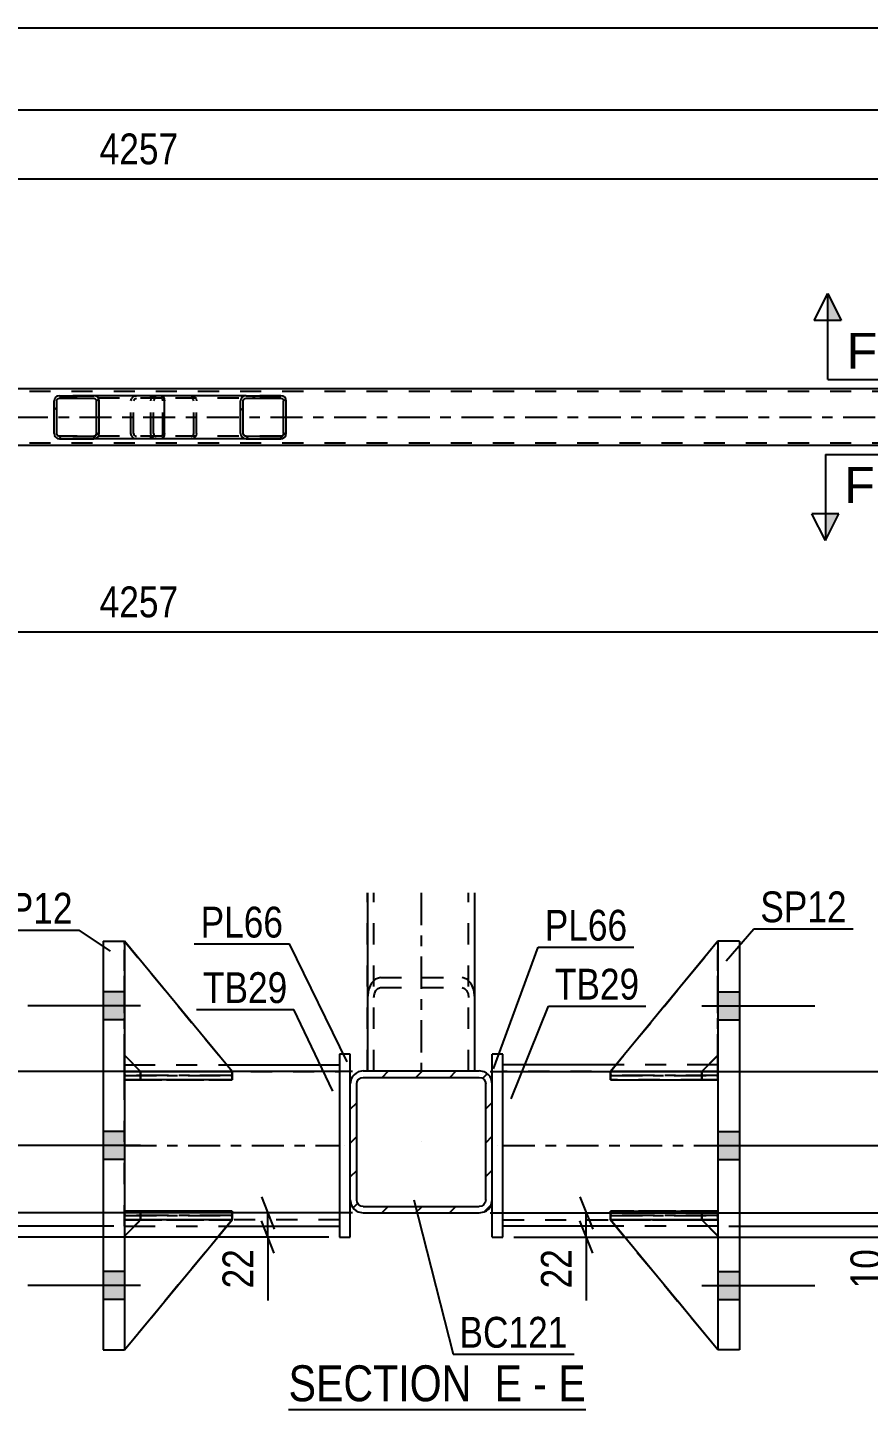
# Model space of a CAD drawing. Header units: millimetres. Extents: x 0 to 841, y 0 to 594.
# Drawn here: x 229.7 to 307.9, y 145.5 to 273.9 of the extents above; entities that cross this region are included whole.
import ezdxf

# ---------------------------------------------------------------- set-up
doc = ezdxf.new("R2010")
doc.units = ezdxf.units.MM
doc.linetypes.add('DXK_LINE_DOT2', pattern=[3.9198, 1.9599, -1.9599])
doc.linetypes.add('DXK_LINE_DOT3', pattern=[5.9187, 2.979, -0.9799, 0.9799, -0.9799])
doc.styles.add('Arial', font='ARIAL.TTF', dxfattribs={"height": 0.2})
doc.styles.add('Arial Narrow', font='ARIALN.TTF', dxfattribs={"height": 0.2})

# ---------------------------------------------------------------- blocks, each defined once
blk = doc.blocks.new('Unknown-404166562-19 - 1454')
at = {"color": 6, "linetype": 'Continuous'}
blk.add_line((253.95, 145.47), (281.59, 145.47), dxfattribs=at)
at = {"color": 0, "linetype": 'Continuous'}
for points in [[(272.06, 146.22), (272.06, 149.72), (253.95, 149.72), (253.95, 146.22)], [(275.66, 146.22), (275.66, 149.72), (273.11, 149.72), (273.11, 146.22)], [(277.99, 146.22), (277.99, 149.72), (276.71, 149.72), (276.71, 146.22)], [(281.59, 146.22), (281.59, 149.72), (279.04, 149.72), (279.04, 146.22)]]:
    blk.add_wipeout(points, dxfattribs=at)
at = {"color": 7, "linetype": 'Continuous', "style": 'Arial Narrow'}
for s, p in [('SECTION ', (253.95, 146.22)), ('E', (273.11, 146.22)), ('E', (279.04, 146.22)), ('-', (276.71, 146.22))]:
    blk.add_text(s, height=3.34, dxfattribs=at).set_placement(p)
blk = doc.blocks.new('Part-404166562-1601 - 1454')
at = {"color": 2, "linetype": 'Continuous'}
for p, q in [((293.89, 188.99), (283.89, 176.88)), ((293.89, 188.99), (293.89, 188.99)), ((292.4, 176.89), (293.89, 178.38)), ((285.13, 176.88), (283.89, 176.88)), ((283.89, 176.88), (283.89, 176.88))]:
    blk.add_line(p, q, dxfattribs=at)
at = {"color": 7, "linetype": 'DXK_LINE_DOT2'}
for p, q in [((293.89, 188.99), (283.89, 176.88)), ((293.89, 178.38), (293.89, 188.99)), ((292.39, 176.88), (293.89, 178.38)), ((292.39, 176.88), (283.89, 176.88)), ((292.39, 176.88), (285.13, 176.88)), ((292.39, 176.88), (292.4, 176.89)), ((292.39, 176.88), (292.39, 176.88))]:
    blk.add_line(p, q, dxfattribs=at)
at = {"color": 7, "linetype": 'DXK_LINE_DOT3'}
for p, q in [((293.89, 176.88), (293.89, 188.99)), ((283.89, 176.88), (293.89, 176.88))]:
    blk.add_line(p, q, dxfattribs=at)
blk = doc.blocks.new('Part-404166562-1537 - 1454')
at = {"color": 2, "linetype": 'Continuous'}
for p, q in [((261.29, 193.47), (261.29, 176.93)), ((271.29, 176.93), (271.29, 193.47))]:
    blk.add_line(p, q, dxfattribs=at)
at = {"color": 7, "linetype": 'DXK_LINE_DOT2'}
for p, q in [((261.89, 176.93), (261.89, 193.47)), ((270.69, 176.93), (270.69, 193.47)), ((261.29, 176.93), (271.29, 176.93)), ((261.29, 176.93), (261.38, 176.93))]:
    blk.add_line(p, q, dxfattribs=at)
at = {"color": 7, "linetype": 'DXK_LINE_DOT3'}
blk.add_line((266.29, 193.47), (266.29, 176.93), dxfattribs=at)
blk = doc.blocks.new('Part-404166562-1609 - 1454')
at = {"color": 2, "linetype": 'Continuous'}
for p, q in [((240.19, 163.08), (238.69, 161.58)), ((238.69, 150.99), (248.69, 163.08)), ((248.69, 163.08), (240.19, 163.08)), ((240.19, 163.08), (240.19, 163.08)), ((248.69, 163.08), (248.69, 163.08))]:
    blk.add_line(p, q, dxfattribs=at)
at = {"color": 7, "linetype": 'DXK_LINE_DOT2'}
for p, q in [((238.69, 161.58), (240.19, 163.08)), ((238.69, 150.99), (248.69, 163.08)), ((240.19, 163.08), (248.69, 163.08)), ((238.69, 161.58), (238.69, 150.99))]:
    blk.add_line(p, q, dxfattribs=at)
at = {"color": 7, "linetype": 'DXK_LINE_DOT3'}
for p, q in [((248.69, 163.08), (238.69, 163.08)), ((238.69, 163.08), (238.69, 150.99))]:
    blk.add_line(p, q, dxfattribs=at)
blk = doc.blocks.new('Part-404166562-1610 - 1454')
at = {"color": 7, "linetype": 'DXK_LINE_DOT2'}
for p, q in [((240.19, 163.08), (238.69, 161.58)), ((238.69, 150.99), (248.69, 163.08)), ((238.69, 161.58), (240.19, 163.08)), ((248.69, 163.08), (238.69, 150.99)), ((248.69, 163.08), (240.19, 163.08)), ((240.19, 163.08), (240.19, 163.08)), ((240.19, 163.08), (248.69, 163.08)), ((248.69, 163.08), (248.69, 163.08)), ((238.69, 161.58), (238.69, 150.99))]:
    blk.add_line(p, q, dxfattribs=at)
at = {"color": 7, "linetype": 'DXK_LINE_DOT3'}
for p, q in [((248.69, 163.08), (238.69, 163.08)), ((238.69, 163.08), (238.69, 150.99))]:
    blk.add_line(p, q, dxfattribs=at)
blk = doc.blocks.new('Part-404166562-1476 - 1454')
at = {"linetype": 'Continuous'}
h = blk.add_hatch(dxfattribs=at)
h.set_pattern_fill('', scale=0.7, style=0, pattern_type=0)
h.set_pattern_definition([(45, (272.1448, 163.8192), (-1.57154, 1.57154), [])])
h.paths.add_polyline_path([(271.69, 163.73), (272.14, 163.82), (272.53, 164.08), (272.79, 164.47), (272.89, 164.93), (272.89, 175.73), (272.79, 176.19), (272.53, 176.58), (272.14, 176.84), (271.69, 176.93), (260.89, 176.93), (260.43, 176.84), (260.04, 176.58), (259.78, 176.19), (259.69, 175.73), (259.69, 164.93), (259.78, 164.47), (260.04, 164.08), (260.43, 163.82), (260.89, 163.73)])
h.paths.add_polyline_path([(260.89, 164.33), (260.66, 164.37), (260.46, 164.5), (260.33, 164.7), (260.29, 164.93), (260.29, 175.73), (260.33, 175.96), (260.46, 176.15), (260.66, 176.28), (260.89, 176.33), (271.69, 176.33), (271.92, 176.28), (272.11, 176.15), (272.24, 175.96), (272.29, 175.73), (272.29, 164.93), (272.24, 164.7), (272.11, 164.5), (271.92, 164.37), (271.69, 164.33)])
at = {"color": 2, "linetype": 'Continuous'}
for p, q in [((259.78, 176.19), (259.69, 175.73)), ((260.33, 175.96), (260.46, 176.15)), ((260.89, 176.93), (260.43, 176.84)), ((260.46, 176.15), (260.66, 176.28)), ((260.66, 176.28), (260.89, 176.33)), ((260.89, 176.93), (271.69, 176.93)), ((260.89, 176.33), (271.69, 176.33)), ((272.14, 176.84), (271.69, 176.93)), ((271.69, 176.33), (271.92, 176.28)), ((271.92, 176.28), (272.11, 176.15)), ((272.11, 176.15), (272.24, 175.96)), ((272.89, 175.73), (272.79, 176.19)), ((259.69, 164.93), (259.69, 175.73)), ((260.29, 175.73), (260.33, 175.96)), ((260.29, 164.93), (260.29, 175.73)), ((272.24, 175.96), (272.29, 175.73)), ((272.29, 164.93), (272.29, 175.73)), ((272.89, 164.93), (272.89, 175.73)), ((259.69, 164.93), (259.78, 164.47)), ((260.33, 164.7), (260.29, 164.93)), ((260.46, 164.5), (260.33, 164.7)), ((260.66, 164.37), (260.46, 164.5)), ((272.11, 164.5), (271.92, 164.37)), ((272.24, 164.7), (272.11, 164.5)), ((272.29, 164.93), (272.24, 164.7)), ((272.79, 164.47), (272.89, 164.93)), ((260.43, 163.82), (260.89, 163.73)), ((260.89, 164.33), (260.66, 164.37)), ((260.89, 164.33), (271.69, 164.33)), ((260.89, 163.73), (271.69, 163.73)), ((271.92, 164.37), (271.69, 164.33)), ((271.69, 163.73), (272.14, 163.82))]:
    blk.add_line(p, q, dxfattribs=at)
at = {"color": 7, "linetype": 'DXK_LINE_DOT3'}
blk.add_line((266.29, 170.33), (266.29, 170.33), dxfattribs=at)
at = {"color": 2, "linetype": 'Continuous'}
for centre, start, end in [((260.89, 175.73), 112.5, 157.5), ((271.69, 175.73), 22.5, 67.5), ((260.89, 164.93), 202.5, 247.5), ((271.69, 164.93), 292.5, 337.5)]:
    blk.add_arc(centre, 1.2, start, end, dxfattribs=at)
blk = doc.blocks.new('Bolt-404166562-1477 - 1454')
at = {"linetype": 'Continuous'}
for points in [[(295.89, 181.69), (295.89, 184.29), (293.89, 184.29), (293.89, 181.69)], [(295.89, 181.69), (295.89, 184.29), (293.89, 184.29), (293.89, 181.69)], [(295.89, 181.69), (295.89, 184.29), (293.89, 184.29), (293.89, 181.69)], [(295.89, 168.69), (295.89, 171.29), (293.89, 171.29), (293.89, 168.69)], [(295.89, 168.69), (295.89, 171.29), (293.89, 171.29), (293.89, 168.69)], [(295.89, 155.69), (295.89, 158.29), (293.89, 158.29), (293.89, 155.69)], [(295.89, 155.69), (295.89, 158.29), (293.89, 158.29), (293.89, 155.69)], [(295.89, 155.69), (295.89, 158.29), (293.89, 158.29), (293.89, 155.69)]]:
    blk.add_hatch(color=1, dxfattribs=at).paths.add_polyline_path(points)
at = {"color": 1, "linetype": 'Continuous'}
for p, q in [((293.89, 184.29), (295.89, 184.29)), ((293.89, 184.29), (295.89, 184.29)), ((293.89, 184.29), (295.89, 184.29)), ((292.39, 182.99), (302.89, 182.99)), ((292.39, 182.99), (302.89, 182.99)), ((292.39, 182.99), (302.89, 182.99)), ((293.89, 181.69), (295.89, 181.69)), ((293.89, 181.69), (295.89, 181.69)), ((293.89, 181.69), (295.89, 181.69)), ((293.89, 171.29), (295.89, 171.29)), ((293.89, 171.29), (295.89, 171.29)), ((292.39, 169.99), (302.89, 169.99)), ((292.39, 169.99), (302.89, 169.99)), ((293.89, 168.69), (295.89, 168.69)), ((293.89, 168.69), (295.89, 168.69)), ((293.89, 158.29), (295.89, 158.29)), ((293.89, 158.29), (295.89, 158.29)), ((293.89, 158.29), (295.89, 158.29)), ((292.39, 156.99), (302.89, 156.99)), ((292.39, 156.99), (302.89, 156.99)), ((292.39, 156.99), (302.89, 156.99)), ((293.89, 155.69), (295.89, 155.69)), ((293.89, 155.69), (295.89, 155.69)), ((293.89, 155.69), (295.89, 155.69))]:
    blk.add_line(p, q, dxfattribs=at)
blk = doc.blocks.new('Part-404166562-1539 - 1454')
at = {"color": 7, "linetype": 'DXK_LINE_DOT2'}
for p, q in [((261.29, 176.93), (261.29, 193.47)), ((261.89, 176.93), (261.89, 193.47)), ((270.69, 176.93), (270.69, 193.47)), ((271.29, 176.93), (271.29, 193.47)), ((261.64, 185.06), (261.38, 184.46)), ((262.03, 185.46), (261.64, 185.06)), ((262.49, 185.6), (262.03, 185.46)), ((262.49, 185.6), (270.09, 185.6)), ((270.54, 185.46), (270.09, 185.6)), ((270.93, 185.06), (270.54, 185.46)), ((271.19, 184.46), (270.93, 185.06)), ((261.38, 184.46), (261.29, 183.74)), ((261.89, 183.74), (261.93, 184.1)), ((261.93, 184.1), (262.06, 184.4)), ((262.06, 184.4), (262.26, 184.6)), ((262.26, 184.6), (262.49, 184.67)), ((262.49, 184.67), (270.09, 184.67)), ((270.09, 184.67), (270.32, 184.6)), ((270.32, 184.6), (270.51, 184.4)), ((270.51, 184.4), (270.64, 184.1)), ((270.64, 184.1), (270.69, 183.74)), ((271.29, 183.74), (271.19, 184.46)), ((261.29, 176.93), (271.29, 176.93)), ((261.38, 176.93), (261.29, 176.93))]:
    blk.add_line(p, q, dxfattribs=at)
at = {"color": 7, "linetype": 'DXK_LINE_DOT3'}
blk.add_line((266.29, 193.47), (266.29, 177.85), dxfattribs=at)
blk = doc.blocks.new('Bolt-404166562-1489 - 1454')
at = {"linetype": 'Continuous'}
for points in [[(238.69, 181.69), (238.69, 184.29), (236.69, 184.29), (236.69, 181.69)], [(238.69, 181.69), (238.69, 184.29), (236.69, 184.29), (236.69, 181.69)], [(238.69, 181.69), (238.69, 184.29), (236.69, 184.29), (236.69, 181.69)], [(238.69, 168.69), (238.69, 171.29), (236.69, 171.29), (236.69, 168.69)], [(238.69, 168.69), (238.69, 171.29), (236.69, 171.29), (236.69, 168.69)], [(238.69, 155.69), (238.69, 158.29), (236.69, 158.29), (236.69, 155.69)], [(238.69, 155.69), (238.69, 158.29), (236.69, 158.29), (236.69, 155.69)], [(238.69, 155.69), (238.69, 158.29), (236.69, 158.29), (236.69, 155.69)]]:
    blk.add_hatch(color=1, dxfattribs=at).paths.add_polyline_path(points)
at = {"color": 1, "linetype": 'Continuous'}
for p, q in [((238.69, 184.29), (236.69, 184.29)), ((238.69, 184.29), (236.69, 184.29)), ((238.69, 184.29), (236.69, 184.29)), ((240.19, 182.99), (229.69, 182.99)), ((240.19, 182.99), (229.69, 182.99)), ((240.19, 182.99), (229.69, 182.99)), ((238.69, 181.69), (236.69, 181.69)), ((238.69, 181.69), (236.69, 181.69)), ((238.69, 181.69), (236.69, 181.69)), ((238.69, 171.29), (236.69, 171.29)), ((238.69, 171.29), (236.69, 171.29)), ((240.19, 169.99), (229.69, 169.99)), ((240.19, 169.99), (229.69, 169.99)), ((238.69, 168.69), (236.69, 168.69)), ((238.69, 168.69), (236.69, 168.69)), ((238.69, 158.29), (236.69, 158.29)), ((238.69, 158.29), (236.69, 158.29)), ((238.69, 158.29), (236.69, 158.29)), ((240.19, 156.99), (229.69, 156.99)), ((240.19, 156.99), (229.69, 156.99)), ((240.19, 156.99), (229.69, 156.99)), ((238.69, 155.69), (236.69, 155.69)), ((238.69, 155.69), (236.69, 155.69)), ((238.69, 155.69), (236.69, 155.69))]:
    blk.add_line(p, q, dxfattribs=at)
blk = doc.blocks.new('Part-404166562-1631 - 1454')
at = {"color": 2, "linetype": 'Continuous'}
for p, q in [((236.69, 188.99), (238.69, 188.99)), ((236.69, 188.99), (236.69, 150.99)), ((238.69, 188.99), (238.69, 150.99)), ((236.69, 150.99), (238.69, 150.99))]:
    blk.add_line(p, q, dxfattribs=at)
blk = doc.blocks.new('Part-404166562-1567 - 1454')
at = {"color": 2, "linetype": 'Continuous'}
for p, q in [((284.39, 177.49), (273.89, 177.49)), ((293.89, 177.49), (292.99, 177.49)), ((284.38, 162.49), (273.89, 162.49)), ((293.89, 162.49), (292.98, 162.49))]:
    blk.add_line(p, q, dxfattribs=at)
at = {"color": 7, "linetype": 'DXK_LINE_DOT2'}
for p, q in [((273.89, 162.49), (273.89, 177.49)), ((292.99, 177.49), (284.39, 177.49)), ((293.89, 177.49), (293.89, 162.49)), ((293.89, 176.89), (273.89, 176.89)), ((273.89, 163.09), (293.89, 163.09)), ((292.98, 162.49), (284.38, 162.49))]:
    blk.add_line(p, q, dxfattribs=at)
at = {"color": 7, "linetype": 'DXK_LINE_DOT3'}
blk.add_line((273.89, 169.99), (293.89, 169.99), dxfattribs=at)
blk = doc.blocks.new('Part-404166562-1582 - 1454')
at = {"color": 2, "linetype": 'Continuous'}
for p, q in [((273.89, 178.49), (272.89, 178.49)), ((272.89, 175.73), (272.89, 178.49)), ((273.89, 161.49), (273.89, 178.49)), ((272.89, 161.49), (272.89, 164.93)), ((272.89, 161.49), (273.89, 161.49))]:
    blk.add_line(p, q, dxfattribs=at)
at = {"color": 7, "linetype": 'DXK_LINE_DOT2'}
blk.add_line((272.89, 164.93), (272.89, 175.73), dxfattribs=at)
at = {"color": 7, "linetype": 'DXK_LINE_DOT3'}
blk.add_line((273.39, 169.99), (273.39, 169.99), dxfattribs=at)
blk = doc.blocks.new('Part-404166562-1587 - 1454')
at = {"color": 2, "linetype": 'Continuous'}
for p, q in [((259.69, 178.49), (258.69, 178.49)), ((258.69, 178.49), (258.69, 161.49)), ((259.69, 175.73), (259.69, 178.49)), ((259.69, 161.49), (259.69, 164.93)), ((258.69, 161.49), (259.69, 161.49))]:
    blk.add_line(p, q, dxfattribs=at)
at = {"color": 7, "linetype": 'DXK_LINE_DOT2'}
blk.add_line((259.69, 164.93), (259.69, 175.73), dxfattribs=at)
at = {"color": 7, "linetype": 'DXK_LINE_DOT3'}
blk.add_line((259.19, 169.99), (259.19, 169.99), dxfattribs=at)
blk = doc.blocks.new('Part-404166562-1592 - 1454')
at = {"color": 2, "linetype": 'Continuous'}
for p, q in [((238.69, 177.49), (239.58, 177.49)), ((248.18, 177.49), (258.69, 177.49)), ((238.69, 162.49), (239.59, 162.49)), ((248.2, 162.49), (258.69, 162.49))]:
    blk.add_line(p, q, dxfattribs=at)
at = {"color": 7, "linetype": 'DXK_LINE_DOT2'}
for p, q in [((238.69, 162.49), (238.69, 177.49)), ((239.58, 177.49), (248.18, 177.49)), ((258.69, 177.49), (258.69, 162.49)), ((238.69, 176.89), (258.69, 176.89)), ((258.69, 163.09), (238.69, 163.09)), ((239.59, 162.49), (248.2, 162.49))]:
    blk.add_line(p, q, dxfattribs=at)
at = {"color": 7, "linetype": 'DXK_LINE_DOT3'}
blk.add_line((238.69, 169.99), (258.69, 169.99), dxfattribs=at)
blk = doc.blocks.new('Part-404166562-1595 - 1454')
at = {"color": 2, "linetype": 'Continuous'}
for p, q in [((283.89, 163.08), (283.89, 163.08)), ((292.39, 163.08), (283.89, 163.08)), ((293.89, 150.99), (283.89, 163.08)), ((292.39, 163.08), (292.39, 163.08)), ((292.39, 163.08), (293.89, 161.58))]:
    blk.add_line(p, q, dxfattribs=at)
at = {"color": 7, "linetype": 'DXK_LINE_DOT2'}
for p, q in [((283.89, 163.08), (292.39, 163.08)), ((293.89, 150.99), (283.89, 163.08)), ((292.39, 163.08), (293.89, 161.58)), ((293.89, 161.58), (293.89, 150.99))]:
    blk.add_line(p, q, dxfattribs=at)
at = {"color": 7, "linetype": 'DXK_LINE_DOT3'}
for p, q in [((283.89, 163.08), (293.89, 163.08)), ((293.89, 163.08), (293.89, 150.99))]:
    blk.add_line(p, q, dxfattribs=at)
blk = doc.blocks.new('Part-404166562-1598 - 1454')
at = {"color": 7, "linetype": 'DXK_LINE_DOT2'}
for p, q in [((283.89, 163.08), (292.39, 163.08)), ((293.89, 150.99), (283.89, 163.08)), ((283.89, 163.08), (283.89, 163.08)), ((292.39, 163.08), (283.89, 163.08)), ((283.89, 163.08), (293.89, 150.99)), ((292.39, 163.08), (293.89, 161.58)), ((292.39, 163.08), (292.39, 163.08)), ((293.89, 161.58), (292.39, 163.08)), ((293.89, 161.58), (293.89, 150.99))]:
    blk.add_line(p, q, dxfattribs=at)
at = {"color": 7, "linetype": 'DXK_LINE_DOT3'}
for p, q in [((283.89, 163.08), (293.89, 163.08)), ((293.89, 163.08), (293.89, 150.99))]:
    blk.add_line(p, q, dxfattribs=at)
blk = doc.blocks.new('Part-404166562-1604 - 1454')
at = {"color": 7, "linetype": 'DXK_LINE_DOT2'}
for p, q in [((293.89, 188.99), (283.89, 176.88)), ((283.89, 176.88), (293.89, 188.99)), ((293.89, 178.38), (293.89, 188.99)), ((292.39, 176.88), (293.89, 178.38)), ((292.39, 176.88), (293.89, 178.38)), ((283.89, 176.88), (292.39, 176.88)), ((283.89, 176.88), (283.89, 176.88)), ((292.39, 176.88), (283.89, 176.88)), ((292.39, 176.88), (292.39, 176.88))]:
    blk.add_line(p, q, dxfattribs=at)
at = {"color": 7, "linetype": 'DXK_LINE_DOT3'}
for p, q in [((293.89, 176.88), (293.89, 188.99)), ((283.89, 176.88), (293.89, 176.88))]:
    blk.add_line(p, q, dxfattribs=at)
blk = doc.blocks.new('Part-404166562-1605 - 1454')
at = {"color": 7, "linetype": 'DXK_LINE_DOT2'}
for p, q in [((283.89, 163.09), (283.89, 163.89)), ((283.89, 163.89), (292.39, 163.89)), ((293.89, 163.89), (283.89, 163.89)), ((292.39, 163.09), (292.39, 163.89)), ((292.39, 163.89), (293.89, 163.89)), ((293.89, 163.09), (293.89, 163.89)), ((293.89, 163.09), (293.89, 163.89)), ((293.89, 163.89), (293.89, 163.89)), ((292.39, 163.09), (283.89, 163.09)), ((283.89, 163.09), (293.89, 163.09)), ((293.89, 163.09), (292.39, 163.09)), ((293.89, 163.09), (293.89, 163.09))]:
    blk.add_line(p, q, dxfattribs=at)
at = {"color": 7, "linetype": 'DXK_LINE_DOT3'}
for p, q in [((293.89, 163.49), (283.89, 163.49)), ((283.89, 163.49), (293.89, 163.49))]:
    blk.add_line(p, q, dxfattribs=at)
blk = doc.blocks.new('Part-404166562-1606 - 1454')
at = {"color": 7, "linetype": 'DXK_LINE_DOT2'}
for p, q in [((283.89, 176.09), (283.89, 176.89)), ((283.89, 176.89), (292.39, 176.89)), ((293.89, 176.89), (283.89, 176.89)), ((292.39, 176.09), (283.89, 176.09)), ((283.89, 176.09), (293.89, 176.09)), ((292.39, 176.09), (292.39, 176.89)), ((292.39, 176.89), (293.89, 176.89)), ((293.89, 176.09), (292.39, 176.09)), ((293.89, 176.09), (293.89, 176.89)), ((293.89, 176.09), (293.89, 176.89)), ((293.89, 176.89), (293.89, 176.89)), ((293.89, 176.09), (293.89, 176.09))]:
    blk.add_line(p, q, dxfattribs=at)
at = {"color": 7, "linetype": 'DXK_LINE_DOT3'}
for p, q in [((293.89, 176.49), (283.89, 176.49)), ((283.89, 176.49), (293.89, 176.49))]:
    blk.add_line(p, q, dxfattribs=at)
blk = doc.blocks.new('Part-404166562-1607 - 1454')
at = {"color": 2, "linetype": 'Continuous'}
for p, q in [((283.89, 163.89), (293.89, 163.89)), ((283.89, 163.89), (283.89, 163.09)), ((293.89, 163.89), (293.89, 163.89)), ((293.89, 163.09), (293.89, 163.89)), ((293.89, 163.09), (283.89, 163.09))]:
    blk.add_line(p, q, dxfattribs=at)
at = {"color": 7, "linetype": 'DXK_LINE_DOT2'}
for p, q in [((292.39, 163.89), (283.89, 163.89)), ((293.89, 163.89), (292.39, 163.89)), ((292.39, 163.89), (292.39, 163.09)), ((293.89, 163.89), (293.89, 163.89)), ((283.89, 163.09), (292.39, 163.09)), ((292.39, 163.09), (293.89, 163.09))]:
    blk.add_line(p, q, dxfattribs=at)
blk = doc.blocks.new('Part-404166562-1608 - 1454')
at = {"color": 2, "linetype": 'Continuous'}
for p, q in [((283.89, 176.89), (283.89, 176.89)), ((283.89, 176.89), (283.89, 176.09)), ((283.89, 176.09), (293.89, 176.09)), ((293.89, 176.89), (285.13, 176.89)), ((293.89, 176.89), (293.89, 176.89)), ((293.89, 176.89), (293.89, 176.09))]:
    blk.add_line(p, q, dxfattribs=at)
at = {"color": 7, "linetype": 'DXK_LINE_DOT2'}
for p, q in [((285.13, 176.89), (283.89, 176.89)), ((292.39, 176.89), (283.89, 176.89)), ((283.89, 176.09), (292.39, 176.09)), ((292.39, 176.89), (293.89, 176.89)), ((292.39, 176.89), (292.39, 176.09)), ((292.39, 176.09), (293.89, 176.09)), ((293.89, 176.89), (293.89, 176.89))]:
    blk.add_line(p, q, dxfattribs=at)
blk = doc.blocks.new('Part-404166562-1611 - 1454')
at = {"color": 2, "linetype": 'Continuous'}
for p, q in [((238.69, 188.99), (238.69, 188.99)), ((248.69, 176.88), (238.69, 188.99)), ((240.18, 176.89), (238.69, 178.38)), ((247.44, 176.88), (248.69, 176.88)), ((248.69, 176.88), (248.69, 176.88))]:
    blk.add_line(p, q, dxfattribs=at)
at = {"color": 7, "linetype": 'DXK_LINE_DOT2'}
for p, q in [((238.69, 188.99), (248.69, 176.88)), ((238.69, 188.99), (238.69, 188.99)), ((238.69, 178.38), (238.69, 188.99)), ((240.19, 176.88), (238.69, 178.38)), ((240.19, 176.88), (240.18, 176.89)), ((248.69, 176.88), (240.19, 176.88)), ((240.19, 176.88), (240.19, 176.88)), ((240.19, 176.88), (247.44, 176.88))]:
    blk.add_line(p, q, dxfattribs=at)
at = {"color": 7, "linetype": 'DXK_LINE_DOT3'}
for p, q in [((238.69, 176.88), (238.69, 188.99)), ((248.69, 176.88), (238.69, 176.88))]:
    blk.add_line(p, q, dxfattribs=at)
blk = doc.blocks.new('Part-404166562-1612 - 1454')
at = {"color": 7, "linetype": 'DXK_LINE_DOT2'}
for p, q in [((238.69, 178.38), (238.69, 188.99)), ((238.69, 188.99), (248.69, 176.88)), ((238.69, 188.99), (248.69, 176.88)), ((240.19, 176.88), (238.69, 178.38)), ((240.19, 176.88), (238.69, 178.38)), ((248.69, 176.88), (240.19, 176.88)), ((240.19, 176.88), (240.19, 176.88)), ((240.19, 176.88), (248.69, 176.88)), ((248.69, 176.88), (248.69, 176.88))]:
    blk.add_line(p, q, dxfattribs=at)
at = {"color": 7, "linetype": 'DXK_LINE_DOT3'}
for p, q in [((238.69, 176.88), (238.69, 188.99)), ((248.69, 176.88), (238.69, 176.88))]:
    blk.add_line(p, q, dxfattribs=at)
blk = doc.blocks.new('Part-404166562-1613 - 1454')
at = {"color": 7, "linetype": 'DXK_LINE_DOT2'}
for p, q in [((238.69, 163.89), (240.19, 163.89)), ((248.69, 163.89), (238.69, 163.89)), ((238.69, 163.89), (238.69, 163.89)), ((238.69, 163.89), (238.69, 163.09)), ((238.69, 163.89), (238.69, 163.09)), ((240.19, 163.89), (248.69, 163.89)), ((240.19, 163.89), (240.19, 163.09)), ((248.69, 163.89), (248.69, 163.09)), ((240.19, 163.09), (238.69, 163.09)), ((238.69, 163.09), (248.69, 163.09)), ((238.69, 163.09), (238.69, 163.09)), ((248.69, 163.09), (240.19, 163.09))]:
    blk.add_line(p, q, dxfattribs=at)
blk = doc.blocks.new('Part-404166562-1614 - 1454')
at = {"color": 7, "linetype": 'DXK_LINE_DOT2'}
for p, q in [((238.69, 176.89), (240.19, 176.89)), ((248.69, 176.89), (238.69, 176.89)), ((238.69, 176.89), (238.69, 176.89)), ((238.69, 176.89), (238.69, 176.09)), ((238.69, 176.89), (238.69, 176.09)), ((240.19, 176.09), (238.69, 176.09)), ((238.69, 176.09), (248.69, 176.09)), ((238.69, 176.09), (238.69, 176.09)), ((240.19, 176.89), (248.69, 176.89)), ((240.19, 176.89), (240.19, 176.09)), ((248.69, 176.09), (240.19, 176.09)), ((248.69, 176.89), (248.69, 176.09))]:
    blk.add_line(p, q, dxfattribs=at)
at = {"color": 7, "linetype": 'DXK_LINE_DOT3'}
for p, q in [((238.69, 176.49), (248.69, 176.49)), ((248.69, 176.49), (238.69, 176.49))]:
    blk.add_line(p, q, dxfattribs=at)
blk = doc.blocks.new('Part-404166562-1615 - 1454')
at = {"color": 2, "linetype": 'Continuous'}
for p, q in [((238.69, 163.09), (238.69, 163.89)), ((248.69, 163.89), (238.69, 163.89)), ((248.69, 163.09), (248.69, 163.89)), ((248.69, 163.09), (238.69, 163.09)), ((238.69, 163.09), (238.69, 163.09))]:
    blk.add_line(p, q, dxfattribs=at)
at = {"color": 7, "linetype": 'DXK_LINE_DOT2'}
for p, q in [((240.19, 163.89), (238.69, 163.89)), ((240.19, 163.09), (240.19, 163.89)), ((248.69, 163.89), (240.19, 163.89)), ((238.69, 163.09), (240.19, 163.09)), ((240.19, 163.09), (248.69, 163.09))]:
    blk.add_line(p, q, dxfattribs=at)
at = {"color": 7, "linetype": 'DXK_LINE_DOT3'}
for p, q in [((238.69, 163.49), (248.69, 163.49)), ((248.69, 163.49), (238.69, 163.49))]:
    blk.add_line(p, q, dxfattribs=at)
blk = doc.blocks.new('Part-404166562-1616 - 1454')
at = {"color": 2, "linetype": 'Continuous'}
for p, q in [((238.69, 176.09), (238.69, 176.89)), ((238.69, 176.89), (247.44, 176.89)), ((248.69, 176.09), (238.69, 176.09)), ((238.69, 176.09), (238.69, 176.09)), ((248.69, 176.89), (248.68, 176.89)), ((248.69, 176.09), (248.69, 176.89))]:
    blk.add_line(p, q, dxfattribs=at)
at = {"color": 7, "linetype": 'DXK_LINE_DOT2'}
for p, q in [((240.19, 176.89), (238.69, 176.89)), ((238.69, 176.09), (240.19, 176.09)), ((240.19, 176.09), (240.19, 176.89)), ((240.19, 176.89), (248.68, 176.89)), ((240.19, 176.09), (248.69, 176.09))]:
    blk.add_line(p, q, dxfattribs=at)
blk = doc.blocks.new('Part-404166562-1636 - 1454')
at = {"color": 2, "linetype": 'Continuous'}
for p, q in [((295.89, 188.99), (293.89, 188.99)), ((293.89, 188.99), (293.89, 150.99)), ((295.89, 188.99), (295.89, 150.99)), ((295.89, 150.99), (293.89, 150.99))]:
    blk.add_line(p, q, dxfattribs=at)
blk = doc.blocks.new('Part-404166562-4345 - 4252')
at = {"linetype": 'Continuous'}
h = blk.add_hatch(dxfattribs=at)
h.set_pattern_fill('', scale=0.7, style=0, pattern_type=0)
h.set_pattern_definition([(45, (253.702, 239.399), (-1.57154, 1.57154), [])])
h.paths.add_polyline_path([(253.74, 239.22), (253.7, 239.4), (253.59, 239.55), (253.43, 239.66), (253.23, 239.7), (250, 239.7), (249.8, 239.66), (249.63, 239.55), (249.52, 239.4), (249.48, 239.22), (249.48, 236.18), (249.52, 235.99), (249.63, 235.84), (249.8, 235.73), (250, 235.7), (253.23, 235.7), (253.43, 235.73), (253.59, 235.84), (253.7, 235.99), (253.74, 236.18)])
h.paths.add_polyline_path([(253.47, 236.08), (253.41, 236.01), (253.33, 235.95), (253.23, 235.94), (250, 235.94), (249.9, 235.95), (249.81, 236.01), (249.76, 236.08), (249.74, 236.18), (249.74, 239.22), (249.76, 239.31), (249.81, 239.39), (249.9, 239.44), (250, 239.46), (253.23, 239.46), (253.33, 239.44), (253.41, 239.39), (253.47, 239.31), (253.49, 239.22), (253.49, 236.18)])
at = {"color": 7, "linetype": 'DXK_LINE_DOT2'}
for p, q in [((241.13, 239.22), (241.17, 239.4)), ((241.13, 236.18), (241.13, 239.22)), ((241.41, 239.31), (241.39, 239.22)), ((241.39, 236.18), (241.39, 239.22)), ((241.47, 239.39), (241.41, 239.31)), ((241.45, 239.66), (241.65, 239.7)), ((241.55, 239.44), (241.47, 239.39)), ((241.65, 239.46), (241.55, 239.44)), ((242.13, 239.7), (241.65, 239.7)), ((253.23, 239.46), (241.65, 239.46)), ((244.88, 239.7), (245.08, 239.66)), ((244.98, 239.44), (244.88, 239.46)), ((245.06, 239.39), (244.98, 239.44)), ((245.12, 239.31), (245.06, 239.39)), ((245.14, 239.22), (245.12, 239.31)), ((245.14, 236.18), (245.14, 239.22)), ((245.35, 239.4), (245.39, 239.22)), ((245.39, 236.18), (245.39, 239.22)), ((253.23, 239.7), (250, 239.7)), ((241.17, 235.99), (241.13, 236.18)), ((241.39, 236.18), (241.41, 236.08)), ((241.41, 236.08), (241.47, 236.01)), ((241.65, 235.7), (241.45, 235.73)), ((241.47, 236.01), (241.55, 235.95)), ((241.55, 235.95), (241.65, 235.94)), ((253.23, 235.94), (241.65, 235.94)), ((242.13, 235.7), (241.65, 235.7)), ((244.88, 235.94), (244.98, 235.95)), ((245.08, 235.73), (244.88, 235.7)), ((244.98, 235.95), (245.06, 236.01)), ((245.06, 236.01), (245.12, 236.08)), ((245.12, 236.08), (245.14, 236.18)), ((245.39, 236.18), (245.35, 235.99)), ((253.23, 235.7), (250, 235.7))]:
    blk.add_line(p, q, dxfattribs=at)
at = {"color": 2, "linetype": 'Continuous'}
for p, q in [((250, 239.7), (242.13, 239.7)), ((249.52, 239.4), (249.48, 239.22)), ((249.48, 236.18), (249.48, 239.22)), ((249.74, 239.22), (249.76, 239.31)), ((249.74, 236.18), (249.74, 239.22)), ((249.76, 239.31), (249.81, 239.39)), ((250, 239.7), (249.8, 239.66)), ((249.81, 239.39), (249.9, 239.44)), ((249.9, 239.44), (250, 239.46)), ((250, 239.7), (253.23, 239.7)), ((250, 239.46), (253.23, 239.46)), ((253.43, 239.66), (253.23, 239.7)), ((253.23, 239.46), (253.33, 239.44)), ((253.33, 239.44), (253.41, 239.39)), ((253.41, 239.39), (253.47, 239.31)), ((253.47, 239.31), (253.49, 239.22)), ((253.49, 236.18), (253.49, 239.22)), ((253.74, 239.22), (253.7, 239.4)), ((253.74, 236.18), (253.74, 239.22)), ((250, 235.7), (242.13, 235.7)), ((249.48, 236.18), (249.52, 235.99)), ((249.76, 236.08), (249.74, 236.18)), ((249.81, 236.01), (249.76, 236.08)), ((249.8, 235.73), (250, 235.7)), ((249.9, 235.95), (249.81, 236.01)), ((250, 235.94), (249.9, 235.95)), ((250, 235.94), (253.23, 235.94)), ((250, 235.7), (253.23, 235.7)), ((253.33, 235.95), (253.23, 235.94)), ((253.23, 235.7), (253.43, 235.73)), ((253.41, 236.01), (253.33, 235.95)), ((253.47, 236.08), (253.41, 236.01)), ((253.49, 236.18), (253.47, 236.08)), ((253.7, 235.99), (253.74, 236.18))]:
    blk.add_line(p, q, dxfattribs=at)
at = {"color": 7, "linetype": 'DXK_LINE_DOT2'}
for centre, start, end in [((241.63, 239.19), 110.7583, 155.68), ((244.9, 239.19), 24.32, 69.2417), ((241.63, 236.2), 204.32, 249.2417), ((244.9, 236.2), 290.7583, 335.68)]:
    blk.add_arc(centre, 0.496, start, end, dxfattribs=at)
at = {"color": 2, "linetype": 'Continuous'}
for centre, start, end in [((249.98, 239.19), 110.7583, 155.68), ((253.25, 239.19), 24.32, 69.2417), ((249.98, 236.2), 204.32, 249.2417), ((253.25, 236.2), 290.7583, 335.68)]:
    blk.add_arc(centre, 0.496, start, end, dxfattribs=at)
blk = doc.blocks.new('Part-404166562-4346 - 4252')
at = {"linetype": 'Continuous'}
h = blk.add_hatch(dxfattribs=at)
h.set_pattern_fill('', scale=0.7, style=0, pattern_type=0)
h.set_pattern_definition([(45, (236.2914, 239.399), (-1.57154, 1.57154), [])])
h.paths.add_polyline_path([(236.33, 239.22), (236.29, 239.4), (236.18, 239.55), (236.02, 239.66), (235.83, 239.7), (232.64, 239.7), (232.45, 239.66), (232.29, 239.55), (232.18, 239.4), (232.14, 239.22), (232.14, 236.18), (232.18, 235.99), (232.29, 235.84), (232.45, 235.73), (232.64, 235.7), (235.83, 235.7), (236.02, 235.73), (236.18, 235.84), (236.29, 235.99), (236.33, 236.18)])
h.paths.add_polyline_path([(236.06, 236.08), (236, 236.01), (235.92, 235.95), (235.83, 235.94), (232.64, 235.94), (232.55, 235.95), (232.46, 236.01), (232.41, 236.08), (232.39, 236.18), (232.39, 239.22), (232.41, 239.31), (232.46, 239.39), (232.55, 239.44), (232.64, 239.46), (235.83, 239.46), (235.92, 239.44), (236, 239.39), (236.06, 239.31), (236.08, 239.22), (236.08, 236.18)])
at = {"color": 2, "linetype": 'Continuous'}
for p, q in [((232.18, 239.4), (232.14, 239.22)), ((232.14, 236.18), (232.14, 239.22)), ((232.39, 239.22), (232.41, 239.31)), ((232.39, 236.18), (232.39, 239.22)), ((232.41, 239.31), (232.46, 239.39)), ((232.64, 239.7), (232.45, 239.66)), ((232.46, 239.39), (232.55, 239.44)), ((232.55, 239.44), (232.64, 239.46)), ((232.64, 239.7), (235.83, 239.7)), ((232.64, 239.46), (235.83, 239.46)), ((242.13, 239.7), (235.83, 239.7)), ((236.02, 239.66), (235.83, 239.7)), ((235.83, 239.46), (235.92, 239.44)), ((235.92, 239.44), (236, 239.39)), ((236, 239.39), (236.06, 239.31)), ((236.06, 239.31), (236.08, 239.22)), ((236.08, 236.18), (236.08, 239.22)), ((236.33, 239.22), (236.29, 239.4)), ((236.33, 236.18), (236.33, 239.22)), ((242.13, 239.7), (242.23, 239.66)), ((242.23, 239.66), (242.32, 239.55)), ((242.32, 239.55), (242.38, 239.4)), ((242.38, 239.4), (242.4, 239.22)), ((242.4, 236.18), (242.4, 239.22)), ((232.14, 236.18), (232.18, 235.99)), ((232.41, 236.08), (232.39, 236.18)), ((232.46, 236.01), (232.41, 236.08)), ((232.45, 235.73), (232.64, 235.7)), ((232.55, 235.95), (232.46, 236.01)), ((232.64, 235.94), (232.55, 235.95)), ((232.64, 235.94), (235.83, 235.94)), ((232.64, 235.7), (235.83, 235.7)), ((235.92, 235.95), (235.83, 235.94)), ((235.83, 235.7), (236.02, 235.73)), ((242.13, 235.7), (235.83, 235.7)), ((236, 236.01), (235.92, 235.95)), ((236.06, 236.08), (236, 236.01)), ((236.08, 236.18), (236.06, 236.08)), ((236.29, 235.99), (236.33, 236.18)), ((242.23, 235.73), (242.13, 235.7)), ((242.32, 235.84), (242.23, 235.73)), ((242.38, 235.99), (242.32, 235.84)), ((242.4, 236.18), (242.38, 235.99))]:
    blk.add_line(p, q, dxfattribs=at)
at = {"color": 7, "linetype": 'DXK_LINE_DOT2'}
for p, q in [((235.83, 239.7), (232.64, 239.7)), ((242.13, 239.46), (232.64, 239.46)), ((239.29, 239.22), (239.33, 239.4)), ((239.29, 236.18), (239.29, 239.22)), ((239.56, 239.31), (239.54, 239.22)), ((239.54, 236.18), (239.54, 239.22)), ((239.62, 239.39), (239.56, 239.31)), ((239.6, 239.66), (239.79, 239.7)), ((239.62, 239.39), (239.64, 239.4)), ((239.64, 239.4), (239.7, 239.44)), ((239.7, 239.44), (239.79, 239.46)), ((241.13, 239.46), (241.13, 239.7)), ((242.18, 239.44), (242.13, 239.46)), ((242.22, 239.39), (242.18, 239.44)), ((242.25, 239.31), (242.22, 239.39)), ((242.26, 239.22), (242.25, 239.31)), ((242.26, 236.18), (242.26, 239.22)), ((242.13, 235.94), (232.64, 235.94)), ((235.83, 235.7), (232.64, 235.7)), ((239.33, 235.99), (239.29, 236.18)), ((239.54, 236.18), (239.56, 236.08)), ((239.56, 236.08), (239.62, 236.01)), ((239.79, 235.7), (239.6, 235.73)), ((239.62, 236.01), (239.64, 235.99)), ((239.64, 235.99), (239.7, 235.95)), ((239.7, 235.95), (239.79, 235.94)), ((241.13, 235.7), (241.13, 235.94)), ((242.13, 235.94), (242.18, 235.95)), ((242.18, 235.95), (242.22, 236.01)), ((242.22, 236.01), (242.25, 236.08)), ((242.25, 236.08), (242.26, 236.18))]:
    blk.add_line(p, q, dxfattribs=at)
at = {"color": 2, "linetype": 'Continuous'}
for centre, start, end in [((232.63, 239.2), 111.1941, 156.1506), ((235.84, 239.2), 23.8494, 68.8059), ((232.63, 236.19), 203.8494, 248.8059), ((235.84, 236.19), 291.1941, 336.1506)]:
    blk.add_arc(centre, 0.492, start, end, dxfattribs=at)
at = {"color": 7, "linetype": 'DXK_LINE_DOT2'}
for centre, start, end in [((239.78, 239.2), 111.1941, 156.1506), ((239.78, 236.19), 203.8494, 248.8059)]:
    blk.add_arc(centre, 0.492, start, end, dxfattribs=at)
blk = doc.blocks.new('Part-404166562-4439 - 4252')
at = {"color": 2, "linetype": 'Continuous'}
for p, q in [((324.37, 240.34), (160.11, 240.34)), ((324.37, 235.06), (160.11, 235.06))]:
    blk.add_line(p, q, dxfattribs=at)
at = {"color": 7, "linetype": 'DXK_LINE_DOT2'}
for p, q in [((721.78, 240.1), (62.87, 240.1)), ((721.78, 235.3), (62.87, 235.3))]:
    blk.add_line(p, q, dxfattribs=at)
at = {"color": 7, "linetype": 'DXK_LINE_DOT3'}
blk.add_line((62.87, 237.7), (721.78, 237.7), dxfattribs=at)
blk = doc.blocks.new('StraightDimension-404166562-53880 - 1454')
at = {"color": 7, "linetype": 'Continuous'}
for p, q in [((317.63, 171.49), (318.83, 168.49)), ((301.39, 169.99), (320.63, 169.99)), ((318.23, 163.73), (318.23, 169.99)), ((318.83, 162.23), (317.63, 165.23)), ((272.69, 163.73), (320.63, 163.73))]:
    blk.add_line(p, q, dxfattribs=at)
at = {"color": 0}
blk.add_wipeout([(317.48, 169.29), (313.28, 169.29), (313.28, 164.43), (317.48, 164.43)], dxfattribs=at)
at = {"color": 3, "style": 'Arial Narrow'}
blk.add_text('63', height=2.863, rotation=90.0002, dxfattribs=at).set_placement((316.88, 165.03))
blk = doc.blocks.new('StraightDimension-404166562-53913 - 1454')
at = {"color": 7, "linetype": 'Continuous'}
for p, q in [((309.83, 163.99), (311.03, 160.99)), ((294.89, 162.49), (312.83, 162.49)), ((311.03, 159.99), (309.83, 162.99)), ((310.43, 161.49), (310.43, 162.49)), ((274.89, 161.49), (312.83, 161.49)), ((310.43, 161.49), (310.43, 155.58)), ((310.43, 161.49), (310.43, 155.58))]:
    blk.add_line(p, q, dxfattribs=at)
at = {"color": 0}
blk.add_wipeout([(309.68, 160.97), (305.48, 160.97), (305.48, 156.11), (309.68, 156.11)], dxfattribs=at)
at = {"color": 3, "style": 'Arial Narrow'}
blk.add_text('10', height=2.863, rotation=90.0002, dxfattribs=at).set_placement((309.08, 156.71))
blk = doc.blocks.new('StraightDimension-404166562-53902 - 1454')
at = {"color": 7, "linetype": 'Continuous'}
for p, q in [((226.98, 163.99), (228.18, 160.99)), ((237.69, 162.49), (224.73, 162.49)), ((228.18, 159.99), (226.98, 162.99)), ((227.58, 161.49), (227.58, 162.49)), ((257.69, 161.49), (224.73, 161.49)), ((227.58, 161.49), (227.58, 155.58)), ((227.58, 161.49), (227.58, 155.58))]:
    blk.add_line(p, q, dxfattribs=at)
at = {"color": 0}
blk.add_wipeout([(226.83, 160.97), (222.63, 160.97), (222.63, 156.11), (226.83, 156.11)], dxfattribs=at)
at = {"color": 3, "style": 'Arial Narrow'}
blk.add_text('10', height=2.863, rotation=90.0002, dxfattribs=at).set_placement((226.23, 156.71))
blk = doc.blocks.new('StraightDimension-404166562-53860 - 1454')
at = {"color": 7, "linetype": 'Continuous'}
for p, q in [((221.14, 178.38), (222.34, 175.38)), ((259.89, 176.88), (218.89, 176.88)), ((221.74, 169.99), (221.74, 176.88)), ((222.34, 168.49), (221.14, 171.49)), ((230.74, 169.99), (218.89, 169.99))]:
    blk.add_line(p, q, dxfattribs=at)
at = {"color": 0}
blk.add_wipeout([(220.99, 175.86), (216.79, 175.86), (216.79, 171.01), (220.99, 171.01)], dxfattribs=at)
at = {"color": 3, "style": 'Arial Narrow'}
blk.add_text('69', height=2.863, rotation=90.0002, dxfattribs=at).set_placement((220.39, 171.61))
blk = doc.blocks.new('StraightDimension-404166562-53861 - 1454')
at = {"color": 7, "linetype": 'Continuous'}
for p, q in [((221.14, 171.49), (222.34, 168.49)), ((230.74, 169.99), (218.89, 169.99)), ((221.74, 163.73), (221.74, 169.99)), ((222.34, 162.23), (221.14, 165.23)), ((259.89, 163.73), (218.89, 163.73))]:
    blk.add_line(p, q, dxfattribs=at)
at = {"color": 0}
blk.add_wipeout([(220.99, 169.29), (216.79, 169.29), (216.79, 164.43), (220.99, 164.43)], dxfattribs=at)
at = {"color": 3, "style": 'Arial Narrow'}
blk.add_text('63', height=2.863, rotation=90.0002, dxfattribs=at).set_placement((220.39, 165.03))
blk = doc.blocks.new('StraightDimension-404166562-53879 - 1454')
at = {"color": 7, "linetype": 'Continuous'}
for p, q in [((317.63, 178.38), (318.83, 175.38)), ((272.69, 176.88), (320.63, 176.88)), ((318.23, 169.99), (318.23, 176.88)), ((318.83, 168.49), (317.63, 171.49)), ((301.39, 169.99), (320.63, 169.99))]:
    blk.add_line(p, q, dxfattribs=at)
at = {"color": 0}
blk.add_wipeout([(317.48, 175.86), (313.28, 175.86), (313.28, 171.01), (317.48, 171.01)], dxfattribs=at)
at = {"color": 3, "style": 'Arial Narrow'}
blk.add_text('69', height=2.863, rotation=90.0002, dxfattribs=at).set_placement((316.88, 171.61))
blk = doc.blocks.new('StraightDimension-404166562-53927 - 1454')
at = {"color": 7, "linetype": 'Continuous'}
for p, q in [((251.42, 165.23), (252.62, 162.23)), ((259.89, 163.73), (249.17, 163.73)), ((252.02, 161.49), (252.02, 163.73)), ((252.62, 159.99), (251.42, 162.99)), ((257.69, 161.49), (249.17, 161.49)), ((252.02, 161.49), (252.02, 155.58)), ((252.02, 161.49), (252.02, 155.58))]:
    blk.add_line(p, q, dxfattribs=at)
at = {"color": 0}
blk.add_wipeout([(251.27, 160.97), (247.07, 160.97), (247.07, 156.11), (251.27, 156.11)], dxfattribs=at)
at = {"color": 3, "style": 'Arial Narrow'}
blk.add_text('22', height=2.863, rotation=90.0002, dxfattribs=at).set_placement((250.67, 156.71))
blk = doc.blocks.new('StraightDimension-404166562-53938 - 1454')
at = {"color": 7, "linetype": 'Continuous'}
for p, q in [((281.04, 165.23), (282.24, 162.23)), ((272.69, 163.73), (284.04, 163.73)), ((281.64, 161.49), (281.64, 163.73)), ((282.24, 159.99), (281.04, 162.99)), ((274.89, 161.49), (284.04, 161.49)), ((281.64, 161.49), (281.64, 155.58)), ((281.64, 161.49), (281.64, 155.58))]:
    blk.add_line(p, q, dxfattribs=at)
at = {"color": 0}
blk.add_wipeout([(280.89, 160.97), (276.69, 160.97), (276.69, 156.11), (280.89, 156.11)], dxfattribs=at)
at = {"color": 3, "style": 'Arial Narrow'}
blk.add_text('22', height=2.863, rotation=90.0002, dxfattribs=at).set_placement((280.29, 156.71))
blk = doc.blocks.new('StraightDimension-404166562-30578 - 4252')
at = {"color": 7, "linetype": 'Continuous'}
for p, q in [((154.91, 249.74), (154.91, 262.71)), ((325.17, 249.74), (325.17, 262.71)), ((156.41, 260.46), (153.41, 259.26)), ((154.91, 259.86), (325.17, 259.86)), ((323.67, 259.26), (326.67, 260.46))]:
    blk.add_line(p, q, dxfattribs=at)
at = {"color": 0}
blk.add_wipeout([(244.3, 260.61), (244.3, 264.81), (235.78, 264.81), (235.78, 260.61)], dxfattribs=at)
at = {"color": 3, "style": 'Arial Narrow'}
blk.add_text('4257', height=2.863, dxfattribs=at).set_placement((236.38, 261.21))
blk = doc.blocks.new('StraightDimension-404166562-4521 - 4252')
at = {"color": 7, "linetype": 'Continuous'}
blk.add_line((53.61, 273.91), (731.04, 273.91), dxfattribs=at)
blk = doc.blocks.new('StraightDimension-404166562-30540 - 4252')
at = {"color": 7, "linetype": 'Continuous'}
for p, q in [((154.91, 225.66), (154.91, 209.14)), ((325.17, 225.66), (325.17, 209.14)), ((156.41, 218.35), (153.41, 217.15)), ((154.91, 217.75), (325.17, 217.75)), ((323.67, 217.15), (326.67, 218.35))]:
    blk.add_line(p, q, dxfattribs=at)
at = {"color": 0}
blk.add_wipeout([(244.3, 218.5), (244.3, 222.7), (235.78, 222.7), (235.78, 218.5)], dxfattribs=at)
at = {"color": 3, "style": 'Arial Narrow'}
blk.add_text('4257', height=2.863, dxfattribs=at).set_placement((236.38, 219.1))
at = {"color": 0, "linetype": 'Continuous'}
blk.add_wipeout([(324.57, 217.05), (320.37, 217.05), (320.37, 208.54), (324.57, 208.54)], dxfattribs=at)
at = {"color": 3, "linetype": 'Continuous', "style": 'Arial Narrow'}
blk.add_text('7510', height=2.863, rotation=90.0002, dxfattribs=at).set_placement((323.97, 209.14))
blk = doc.blocks.new('StraightDimension-404166562-30617 - 4252')
at = {"color": 7, "linetype": 'Continuous'}
blk.add_line((54.25, 266.27), (730.4, 266.27), dxfattribs=at)
blk = doc.blocks.new('Mark-404166562-1471 - 1454')
at = {"color": 0}
blk.add_wipeout([(279.9, 151.2), (279.9, 154.2), (269.85, 154.2), (269.85, 151.2)], dxfattribs=at)
blk.add_wipeout([(279.9, 151.2), (279.9, 154.2), (269.85, 154.2), (269.85, 151.2)], dxfattribs=at)
at = {"color": 30, "linetype": 'Continuous'}
for p, q in [((265.61, 164.96), (269.25, 150.6)), ((269.25, 150.6), (280.5, 150.6))]:
    blk.add_line(p, q, dxfattribs=at)
at = {"color": 3, "style": 'Arial Narrow'}
blk.add_text('BC121', height=2.863, dxfattribs=at).set_placement((269.85, 151.2))
blk = doc.blocks.new('Mark-404166562-1588 - 1454')
at = {"color": 0}
blk.add_wipeout([(253.85, 183.24), (253.85, 186.24), (245.99, 186.24), (245.99, 183.24)], dxfattribs=at)
blk.add_wipeout([(253.85, 183.24), (253.85, 186.24), (245.99, 186.24), (245.99, 183.24)], dxfattribs=at)
at = {"color": 30, "linetype": 'Continuous'}
for p in [(245.39, 182.64), (258.08, 175.05)]:
    blk.add_line(p, (254.45, 182.64), dxfattribs=at)
at = {"color": 3, "style": 'Arial Narrow'}
blk.add_text('TB29', height=2.863, dxfattribs=at).set_placement((245.99, 183.24))
blk = doc.blocks.new('Mark-404166562-1627 - 1454')
at = {"color": 0}
blk.add_wipeout([(233.87, 190.62), (233.87, 193.62), (225.83, 193.62), (225.83, 190.62)], dxfattribs=at)
blk.add_wipeout([(233.87, 190.62), (233.87, 193.62), (225.83, 193.62), (225.83, 190.62)], dxfattribs=at)
at = {"color": 30, "linetype": 'Continuous'}
for p in [(225.23, 190.02), (237.4, 188.06)]:
    blk.add_line(p, (234.47, 190.02), dxfattribs=at)
at = {"color": 3, "style": 'Arial Narrow'}
blk.add_text('SP12', height=2.863, dxfattribs=at).set_placement((225.83, 190.62))
blk = doc.blocks.new('Mark-404166562-1563 - 1454')
at = {"color": 0}
blk.add_wipeout([(286.57, 183.56), (286.57, 186.56), (278.72, 186.56), (278.72, 183.56)], dxfattribs=at)
blk.add_wipeout([(286.57, 183.56), (286.57, 186.56), (278.72, 186.56), (278.72, 183.56)], dxfattribs=at)
at = {"color": 30, "linetype": 'Continuous'}
for p, q in [((274.66, 174.33), (278.12, 182.96)), ((278.12, 182.96), (287.17, 182.96))]:
    blk.add_line(p, q, dxfattribs=at)
at = {"color": 3, "style": 'Arial Narrow'}
blk.add_text('TB29', height=2.863, dxfattribs=at).set_placement((278.72, 183.56))
blk = doc.blocks.new('Mark-404166562-1578 - 1454')
at = {"color": 0}
blk.add_wipeout([(285.45, 189.04), (285.45, 192.04), (277.78, 192.04), (277.78, 189.04)], dxfattribs=at)
blk.add_wipeout([(285.45, 189.04), (285.45, 192.04), (277.78, 192.04), (277.78, 189.04)], dxfattribs=at)
at = {"color": 30, "linetype": 'Continuous'}
for p, q in [((273.01, 177.13), (277.18, 188.44)), ((277.18, 188.44), (286.05, 188.44))]:
    blk.add_line(p, q, dxfattribs=at)
at = {"color": 3, "style": 'Arial Narrow'}
blk.add_text('PL66', height=2.863, dxfattribs=at).set_placement((277.78, 189.04))
blk = doc.blocks.new('Mark-404166562-1583 - 1454')
at = {"color": 0}
blk.add_wipeout([(253.44, 189.33), (253.44, 192.33), (245.77, 192.33), (245.77, 189.33)], dxfattribs=at)
blk.add_wipeout([(253.44, 189.33), (253.44, 192.33), (245.77, 192.33), (245.77, 189.33)], dxfattribs=at)
at = {"color": 30, "linetype": 'Continuous'}
for p in [(245.17, 188.73), (259.39, 177.78)]:
    blk.add_line(p, (254.04, 188.73), dxfattribs=at)
at = {"color": 3, "style": 'Arial Narrow'}
blk.add_text('PL66', height=2.863, dxfattribs=at).set_placement((245.77, 189.33))
blk = doc.blocks.new('Mark-404166562-1632 - 1454')
at = {"color": 0}
blk.add_wipeout([(305.87, 190.75), (305.87, 193.75), (297.83, 193.75), (297.83, 190.75)], dxfattribs=at)
blk.add_wipeout([(305.87, 190.75), (305.87, 193.75), (297.83, 193.75), (297.83, 190.75)], dxfattribs=at)
at = {"color": 30, "linetype": 'Continuous'}
for p, q in [((294.64, 187.17), (297.23, 190.15)), ((297.23, 190.15), (306.47, 190.15))]:
    blk.add_line(p, q, dxfattribs=at)
at = {"color": 3, "style": 'Arial Narrow'}
blk.add_text('SP12', height=2.863, dxfattribs=at).set_placement((297.83, 190.75))
blk = doc.blocks.new('SectionMark-404166562-4611 - 4252')
at = {"linetype": 'Continuous'}
for points in [[(303.88, 228.73), (305.13, 228.73), (303.88, 226.23)], [(348.14, 228.73), (349.39, 228.73), (349.39, 226.23)]]:
    blk.add_hatch(color=6, dxfattribs=at).paths.add_polyline_path(points)
at = {"color": 6, "linetype": 'Continuous'}
for p, q in [((303.88, 234.23), (311.88, 234.23)), ((303.88, 234.23), (303.88, 226.23)), ((349.39, 234.23), (341.39, 234.23)), ((349.39, 234.23), (349.39, 226.23)), ((303.88, 226.23), (302.63, 228.73)), ((305.13, 228.73), (302.63, 228.73)), ((303.88, 226.23), (305.13, 228.73)), ((348.14, 228.73), (350.64, 228.73)), ((349.39, 226.23), (348.14, 228.73)), ((350.64, 228.73), (349.39, 226.23))]:
    blk.add_line(p, q, dxfattribs=at)
at = {"color": 0, "linetype": 'Continuous'}
for points in [[(308.48, 229.73), (308.48, 233.23), (305.63, 233.23), (305.63, 229.73)], [(347.64, 229.73), (347.64, 233.23), (344.79, 233.23), (344.79, 229.73)]]:
    blk.add_wipeout(points, dxfattribs=at)
at = {"color": 3, "linetype": 'Continuous', "style": 'Arial'}
for p in [(305.63, 229.73), (344.79, 229.73)]:
    blk.add_text('F', height=3.34, dxfattribs=at).set_placement(p)
blk = doc.blocks.new('SectionMark-404166562-4607 - 4252')
at = {"linetype": 'Continuous'}
for points in [[(305.35, 246.7), (304.1, 246.7), (304.1, 249.2)], [(349.35, 246.7), (348.1, 246.7), (349.35, 249.2)]]:
    blk.add_hatch(color=6, dxfattribs=at).paths.add_polyline_path(points)
at = {"color": 6, "linetype": 'Continuous'}
for p, q in [((302.85, 246.7), (304.1, 249.2)), ((304.1, 241.2), (304.1, 249.2)), ((304.1, 249.2), (305.35, 246.7)), ((349.35, 249.2), (348.1, 246.7)), ((349.35, 241.2), (349.35, 249.2)), ((349.35, 249.2), (350.6, 246.7)), ((305.35, 246.7), (302.85, 246.7)), ((348.1, 246.7), (350.6, 246.7)), ((304.1, 241.2), (312.1, 241.2)), ((349.35, 241.2), (341.35, 241.2))]:
    blk.add_line(p, q, dxfattribs=at)
at = {"color": 0, "linetype": 'Continuous'}
for points in [[(308.7, 242.2), (308.7, 245.7), (305.85, 245.7), (305.85, 242.2)], [(347.6, 242.2), (347.6, 245.7), (344.75, 245.7), (344.75, 242.2)]]:
    blk.add_wipeout(points, dxfattribs=at)
at = {"color": 3, "linetype": 'Continuous', "style": 'Arial'}
for p in [(305.85, 242.2), (344.75, 242.2)]:
    blk.add_text('F', height=3.34, dxfattribs=at).set_placement(p)

msp = doc.modelspace()

# ---------------------------------------------------------------- block references
for name in ['StraightDimension-404166562-30578 - 4252', 'Part-404166562-4439 - 4252', 'Part-404166562-4346 - 4252', 'Part-404166562-4345 - 4252', 'StraightDimension-404166562-30540 - 4252', 'Part-404166562-1537 - 1454', 'Part-404166562-1539 - 1454', 'Part-404166562-1631 - 1454', 'Part-404166562-1611 - 1454', 'Part-404166562-1612 - 1454', 'Part-404166562-1601 - 1454', 'Part-404166562-1604 - 1454', 'Part-404166562-1636 - 1454', 'Bolt-404166562-1489 - 1454', 'Bolt-404166562-1477 - 1454', 'Part-404166562-1592 - 1454', 'Part-404166562-1587 - 1454', 'Part-404166562-1582 - 1454', 'Part-404166562-1567 - 1454', 'Part-404166562-1614 - 1454', 'Part-404166562-1616 - 1454', 'Part-404166562-1476 - 1454', 'Part-404166562-1606 - 1454', 'Part-404166562-1608 - 1454', 'Part-404166562-1613 - 1454', 'Part-404166562-1615 - 1454', 'Part-404166562-1605 - 1454', 'Part-404166562-1607 - 1454', 'Part-404166562-1609 - 1454', 'Part-404166562-1610 - 1454', 'Part-404166562-1595 - 1454', 'Part-404166562-1598 - 1454', 'Unknown-404166562-19 - 1454']:
    msp.add_blockref(name, (0, 0))

# ---------------------------------------------------------------- next in the draw order: block references
for name in ['StraightDimension-404166562-4521 - 4252', 'SectionMark-404166562-4611 - 4252', 'Mark-404166562-1627 - 1454', 'Mark-404166562-1632 - 1454', 'StraightDimension-404166562-53860 - 1454', 'StraightDimension-404166562-53880 - 1454', 'StraightDimension-404166562-53902 - 1454']:
    msp.add_blockref(name, (0, 0))

# ---------------------------------------------------------------- next in the draw order: block references
for name in ['StraightDimension-404166562-30617 - 4252', 'Mark-404166562-1588 - 1454', 'StraightDimension-404166562-53879 - 1454', 'StraightDimension-404166562-53861 - 1454', 'StraightDimension-404166562-53913 - 1454']:
    msp.add_blockref(name, (0, 0))

# ---------------------------------------------------------------- next in the draw order: block references
for name in ['SectionMark-404166562-4607 - 4252', 'Mark-404166562-1583 - 1454', 'Mark-404166562-1563 - 1454', 'StraightDimension-404166562-53927 - 1454', 'StraightDimension-404166562-53938 - 1454']:
    msp.add_blockref(name, (0, 0))

# ---------------------------------------------------------------- next in the draw order: block references
for name in ['Mark-404166562-1578 - 1454', 'Mark-404166562-1471 - 1454']:
    msp.add_blockref(name, (0, 0))

doc.saveas('drawing.dxf')
